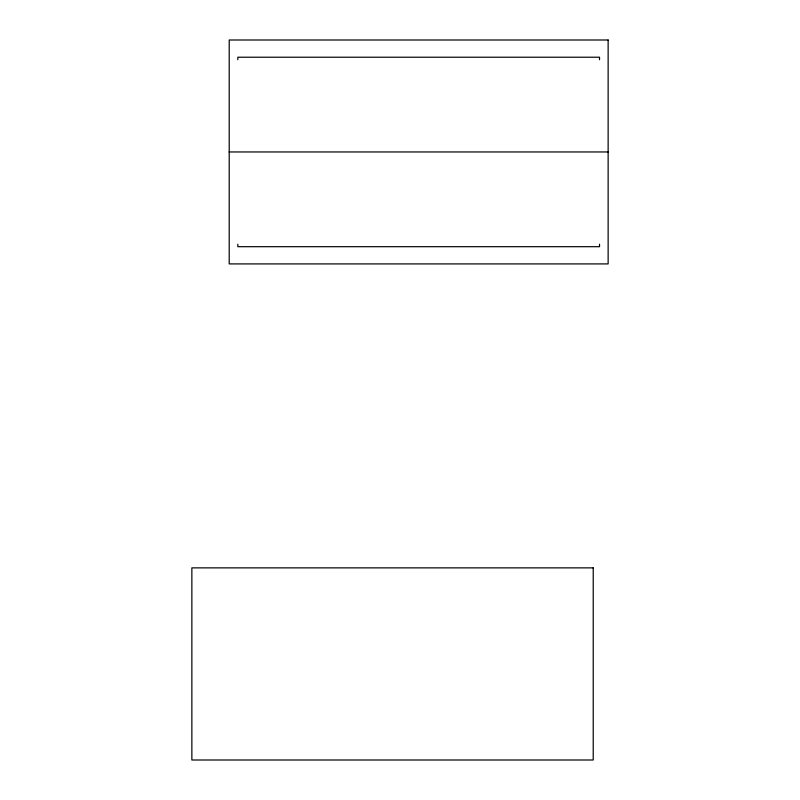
<?xml version="1.0" encoding="UTF-8"?>
<svg xmlns="http://www.w3.org/2000/svg" width="800" height="800" viewBox="0 0 800 800"><rect width="100%" height="100%" fill="white"/><g stroke="black" fill="none" stroke-linecap="round" stroke-linejoin="round"><path stroke-width="1.2" d="M229.21 151.96L608.14 151.96M599.53 59.72L599.53 57.22L237.82 57.22L237.82 59.72M599.53 244.2L599.53 246.69L237.82 246.69L237.82 244.2M608.14 40L229.21 40L229.21 263.91L608.14 263.91L608.14 40M593.22 567.87L191.86 567.87L191.86 760L593.22 760L593.22 567.87"/></g></svg>
